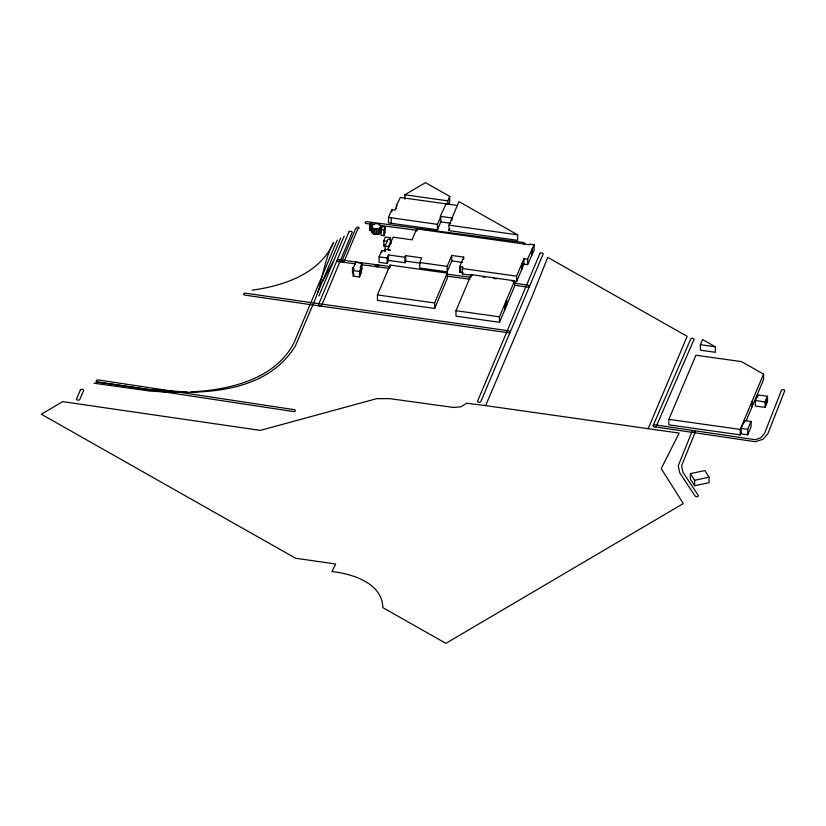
<?xml version="1.0" encoding="UTF-8"?>
<svg xmlns="http://www.w3.org/2000/svg" width="826" height="826" viewBox="0 0 826 826"><rect width="100%" height="100%" fill="white"/><g stroke="black" fill="none" stroke-linecap="round" stroke-linejoin="round"><path stroke-width="1.24" d="M93.988 383.212L149.713 391.028C200.15 394.487 265.507 394.652 295.45 345.836L314.252 301.562C322.625 282.544 323.668 259.963 333.632 242.359C319.93 273.891 283.607 285.837 252.126 290.153M372.02 225.343L371.896 232.56C373.951 235.193 379.175 235.245 380.889 232.22L380.827 225.725C378.928 223.01 374.24 222.999 372.02 225.343L371.896 232.56M460.454 266.622L460.464 272.053M381.044 229.762L382.355 226.572L385.164 226.954L385.133 232.498L383.853 235.627L381.044 235.245L381.044 229.762L383.853 230.155L385.164 226.954M384.606 244.372L383.822 246.272L383.822 240.8L385.391 237L390.368 237.681L389.583 239.592L387.962 239.364L385.112 246.138L385.112 251.61M360.786 266.271L360.188 267.676L361.003 267.913L361.003 273.396L359.506 276.968L353.229 276.09L353.229 270.608L354.034 268.687L352.485 267.655L353.776 267.015L355.82 262.141L361.933 263.566L361.933 269.039L360.786 271.754L360.786 266.271L361.933 263.566M353.229 276.09L354.034 274.17L352.485 273.127L352.485 267.655M506.452 305.537L514.577 286.271L514.577 280.799L471.223 274.604L455.993 310.7L455.993 316.172L499.493 322.285L499.493 316.812L506.452 300.065L506.565 305.558L506.565 300.075M499.493 322.285L506.565 305.558M359.506 276.968L359.506 271.486L361.003 267.913M337.225 240.077L294.066 342.645C275.306 379.413 229.246 389.913 191.374 391.916M317.834 292.363L340.725 238.012M318.888 295.966L344.174 235.988M396.439 208.586L396.439 205.302L400.342 197.455L457.325 205.468L458.946 201.616L517.675 234.873L517.675 240.356L449.014 230.619L449.014 225.147L457.325 205.468M463.675 259.312L463.675 257.123L451.75 255.44L451.75 260.923L447.134 271.847L419.753 268.006L419.753 262.523L421.714 257.888L405.638 255.626L404.946 257.258L388.447 254.935L388.447 260.417L387.146 263.453L379.072 262.317L379.072 256.834L381.736 250.526L384.441 250.908L385.102 249.359L390.347 250.102L387.921 249.359L391.514 240.862L390.946 240.779L388.478 246.613L388.478 249.896M377.472 294.923L390.079 265.074L447.248 273.117L447.248 278.589L434.641 308.449L377.472 300.406L377.472 294.923L434.641 302.966L447.248 273.117M511.562 280.943L516.611 281.656L523.952 264.124L527.597 264.63L534.102 250.164L534.102 244.682L530.055 244.114L529.765 244.795L416.665 228.895L412.06 239.819L393.073 237.145L391.72 240.335L389.583 239.592M449.014 230.619L449.881 228.585M447.134 271.847L447.134 266.375L451.75 255.44M472.451 275.43L462.364 274.005L463.035 272.415L459.721 271.991L459.721 266.519L463.675 257.123M459.721 271.991L460.712 269.648M462.364 274.005L462.364 268.533L463.035 266.932L459.721 266.519M506.452 300.065L514.577 280.799M527.597 264.63L527.597 259.147L534.102 244.682M648.111 428.797L687.149 336.327L547.741 257.382L532.842 294.634L485.626 405.607L466.607 403.212L461.094 406.784L453.526 407.455L389.531 398.628L376.677 398.659L260.376 430.387L62.673 401.642L41.3 414.218L295.625 558.252L335.728 563.993L331.959 571.551C352.413 573.822 382.283 583.011 382.841 607.637L445.885 643.34L683.319 503.561L661.213 468.631L679.189 433.092L485.626 405.607M741.211 432.545L740.22 434.868L668.853 424.843L668.853 419.371L695.926 355.221L741.511 361.633L763.565 374.126L763.565 379.599L746.126 420.899M700.376 344.7L702.544 339.569L715.337 346.817L715.337 352.289L700.376 350.183L700.376 344.7L715.337 346.817M740.22 434.868L740.22 429.396L763.565 374.126M765.144 407.394L765.144 401.911L767.519 396.284L757.752 394.9L755.367 400.548L755.367 406.02L765.144 407.394L767.519 401.756L767.519 396.284M446.112 203.888L440.217 216.329L440.816 216.412L440.816 221.895L437.46 229.814L388.519 222.906L388.519 217.424L391.834 209.597L395.127 210.083L397.038 205.395L396.439 205.302M388.447 260.417L404.946 262.74L405.638 261.109L405.638 255.626M437.46 229.814L437.46 224.342L440.816 216.412L452.029 217.992L452.029 220.191M516.611 281.656L516.611 276.173L523.952 258.652L527.597 259.147M741.19 428.405L744.515 420.548L751.03 421.466L751.03 426.949L747.706 434.796L741.19 433.877L741.19 428.405L747.706 429.324L751.03 421.466M387.146 263.453L387.146 257.98L388.447 254.935M447.816 204.136L447.816 200.842L449.716 196.392L425.483 182.66L404.843 194.802L404.843 199.18M448.766 204.094L449.716 201.864L449.716 196.392M371.07 230.661L371.07 225.188L371.762 223.578L370.409 223.381L369.697 224.992L369.697 230.464L371.07 230.661L371.762 229.06M391.235 223.278L391.235 217.796L437.46 224.342M653.139 425.586L690.732 339.042A1.673 0.971 0 0 1 692.777 338.34A1.673 0.971 0 0 1 693.995 339.517L656.391 426.061A1.673 0.971 0 0 1 654.347 426.763A1.673 0.971 0 0 1 653.139 425.586A1.673 0.971 0 0 1 655.183 424.884L755.542 439.742L760.746 437.77L764.587 433.32L781.406 390.419A1.673 0.971 0 0 1 783.42 389.696A1.673 0.971 0 0 1 784.679 390.853L767.819 433.867L762.956 439.246L755.418 441.724L693.293 432.525A1.673 0.971 0 0 1 692.085 431.348A1.673 0.971 0 0 1 694.119 430.645L695.337 431.812L681.595 465.761L682.978 472.286L698.228 495.352A1.673 0.971 0 0 1 697.258 496.602A1.673 0.971 0 0 1 695.1 496.044L679.767 472.875L678.229 465.823L691.703 432.287L654.347 426.763M369.697 230.464L370.409 228.854L370.409 223.381M322.636 280.964L333.518 261.253M371.896 227.078C373.951 229.721 379.175 229.762 380.889 226.737L380.827 225.725M690.381 473.639L704.836 470.572L709.059 477.201L709.059 482.683L694.604 485.75L690.381 479.121L690.381 473.639L694.604 480.278L694.604 485.75M694.604 480.278L709.059 477.201M186.986 392.051L149.774 389.593L95.971 382.046M339.032 259.715L390.171 266.54M338.309 261.605L355.252 263.845M374.064 224.62L366.445 223.598A1.673 0.971 0 0 1 365.185 222.442A1.673 0.971 0 0 1 367.198 221.719L523.519 242.503A1.673 0.971 0 0 1 524.789 243.288A1.673 0.971 0 0 1 524.025 244.269M379.155 225.291L417.275 230.361M383.822 240.8L387.177 241.244M446.412 274.077L470.696 277.329M514.154 283.153L528.268 285.269A1.673 0.971 0 0 1 529.445 286.457A1.673 0.971 0 0 1 527.391 287.138L514.65 285.207M361.54 264.692L389.407 268.419M446.918 276.132L469.922 279.209M388.519 217.424L391.235 217.796M404.843 194.802L447.816 200.842M450.79 223.299L440.217 221.802M385.112 246.138L388.478 246.613M451.75 260.923L462.488 262.431M379.072 256.834L387.146 257.98M419.753 262.523L447.134 266.375M462.364 268.533L516.611 276.173M405.638 261.109L420.475 263.195M482.549 276.855L485.068 277.206M493.907 278.455L496.426 278.806M353.229 270.608L359.506 271.486M455.993 310.7L499.493 316.812M755.367 400.548L765.144 401.911M668.853 419.371L740.22 429.396M449.014 225.147L517.675 234.873M369.697 224.992L371.07 225.188M360.188 273.158L361.003 273.396M361.22 268.367L361.933 269.039M766.373 398.989L766.373 404.461M757.752 394.9L757.752 397.1M752.032 401.436L752.032 406.919M747.706 429.324L747.706 434.796M744.515 420.548L744.515 422.736M532.212 249.163L532.212 254.645M531.83 249.111L531.83 254.594M523.952 258.652L523.952 264.124M521.908 263.649L521.908 269.131M521.836 263.639L521.836 269.111M506.224 300.881L506.224 306.353M504.758 304.381L504.758 309.853M471.223 274.604L471.223 276.793M434.641 302.966L434.641 308.449M416.665 228.895L416.665 231.094M404.946 257.258L404.946 262.74M391.834 209.597L391.834 211.797M390.946 240.779L390.946 244.073M390.368 237.681L390.368 239.881M390.079 265.074L390.079 267.263M383.853 230.155L383.853 235.627M381.736 250.526L381.736 252.725M380.29 227.697L380.29 233.18M379.31 228.368L379.31 233.851M377.998 228.823L377.998 234.295M376.511 228.998L376.511 234.47M375.014 228.885L375.014 234.367M373.641 228.503L373.641 233.975M372.567 227.883L372.567 233.355M371.762 223.578L371.71 231.683M348.902 232.013L318.485 304.773A1.673 0.971 0 0 0 319.724 305.95L508.186 332.733A1.673 0.971 0 0 0 510.21 332.021A1.673 0.971 0 0 0 508.981 330.844L245.683 293.24A1.673 0.971 0 0 0 243.649 293.953A1.673 0.971 0 0 0 244.868 295.119L319.714 305.94A1.673 0.971 0 0 0 321.748 305.228L352.165 232.467A1.673 0.971 0 0 0 350.926 231.301A1.673 0.971 0 0 0 348.902 232.013M355.583 228.761L341.954 261.068A1.115 0.65 0 0 0 342.78 261.842A1.115 0.65 0 0 0 344.132 261.367L357.71 229.194L358.959 228.193A1.115 0.65 0 0 0 358.711 227.295A1.115 0.65 0 0 0 357.152 227.439L355.583 228.761M539.863 253.613L477.604 401.085A1.673 0.971 0 0 0 478.843 402.252A1.673 0.971 0 0 0 480.866 401.539L543.126 254.067A1.673 0.971 0 0 0 541.887 252.901A1.673 0.971 0 0 0 539.863 253.613M80.349 390.048L76.56 398.958A1.673 0.971 0 0 0 77.789 400.125A1.673 0.971 0 0 0 79.823 399.412L83.602 390.512A1.673 0.971 0 0 0 82.373 389.345A1.673 0.971 0 0 0 80.349 390.048M164.343 389.955L98.356 379.95A1.673 0.971 0 0 0 96.312 380.641A1.673 0.971 0 0 0 97.509 381.829L293.22 411.503A1.673 0.971 0 0 0 295.264 410.811A1.673 0.971 0 0 0 294.066 409.634L164.343 389.955M337.514 261.357A1.673 0.971 0 0 0 340.302 260.882A1.673 0.971 0 0 0 338.195 259.725A1.673 0.971 0 0 0 337.514 261.357M375.861 266.478A1.673 0.971 0 0 0 378.649 265.982A1.673 0.971 0 0 0 376.522 264.836A1.673 0.971 0 0 0 375.861 266.478"/></g></svg>
